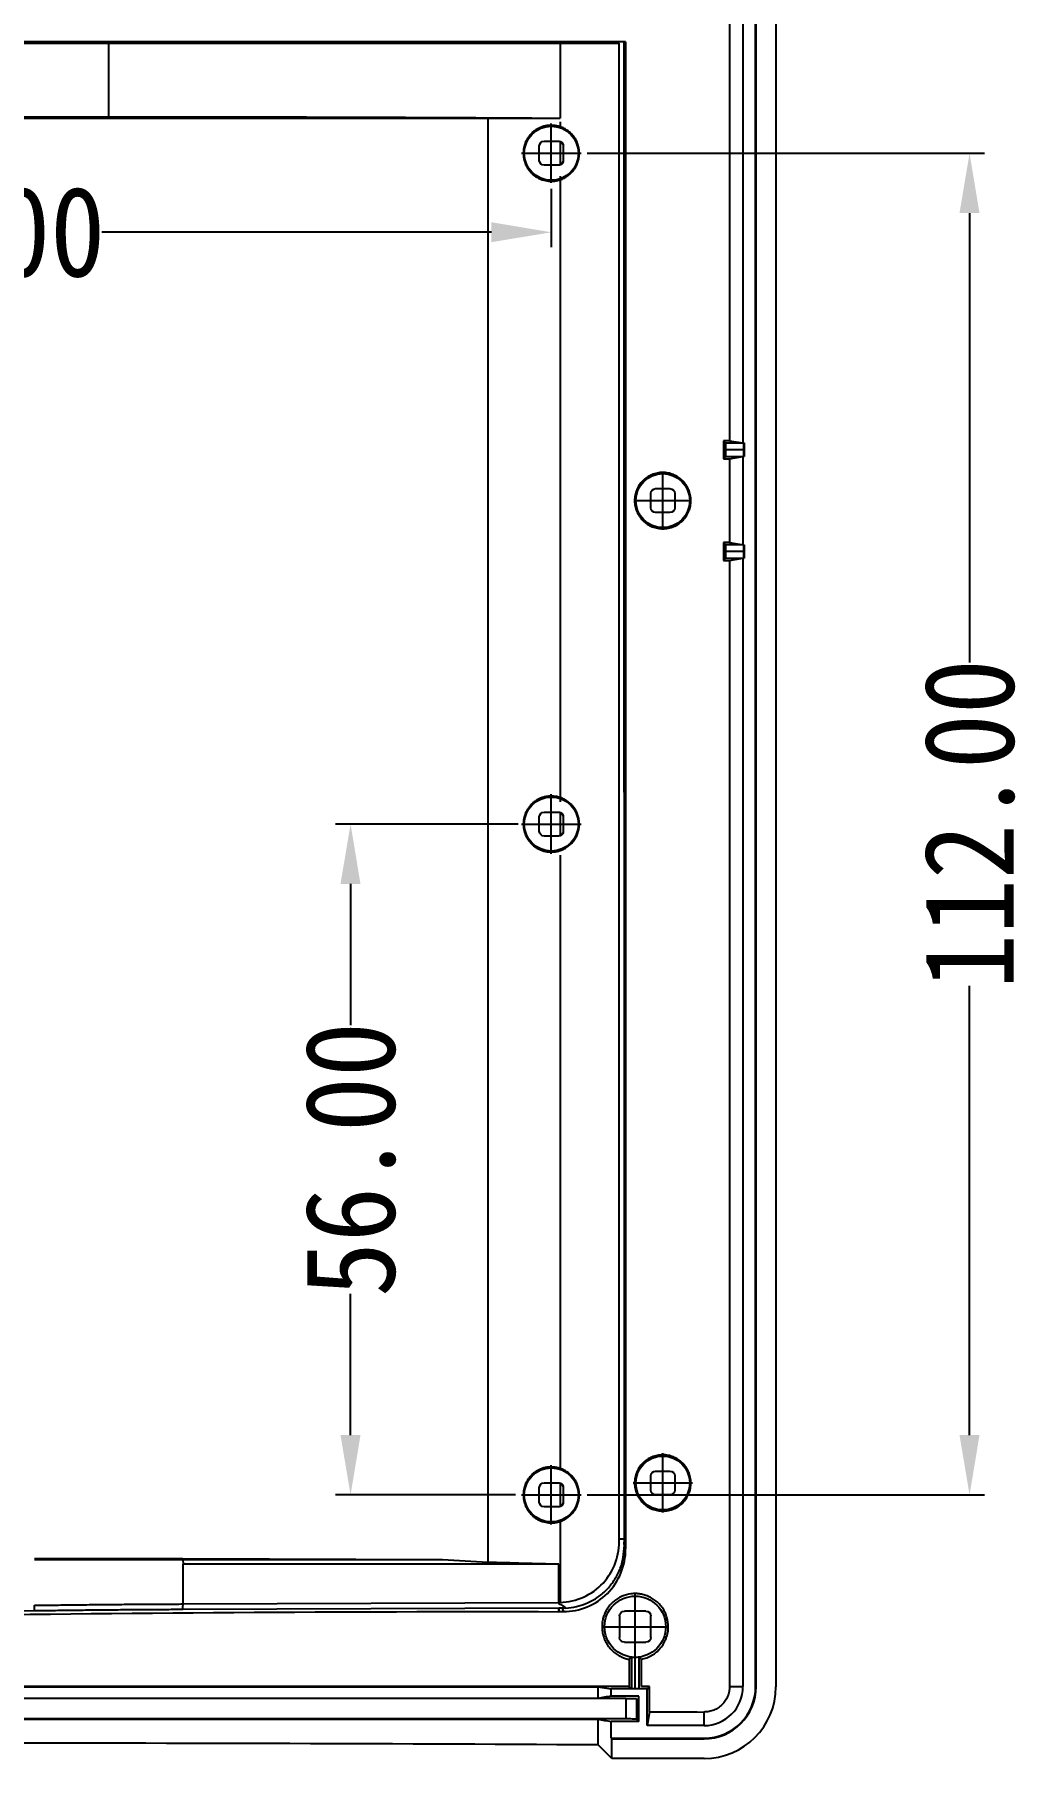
# Model space of a CAD drawing. Header units: inches. Extents: x 1964 to 3446, y -1690 to -1141.
# Drawn here: x 2146.5 to 2229.4, y -1394.9 to -1251 of the extents above; entities that cross this region are included whole.
import ezdxf
from ezdxf.lldxf.tags import DXFTag

# ---------------------------------------------------------------- set-up
doc = ezdxf.new("R2010")
doc.units = ezdxf.units.IN
doc.header["$MEASUREMENT"] = 0
doc.layers.get('0').update_dxf_attribs({"linetype": 'CONTINUOUS'})
doc.layers.get('Defpoints').update_dxf_attribs({"linetype": 'CONTINUOUS'})
doc.layers.add('2', color=7, linetype='CONTINUOUS')
doc.styles.add('FFS', font='SIMFANG.TTF', dxfattribs={"width": 0.9})
tags = doc.linetypes.add('CENTER', pattern=[2, 1.25, -0.25, 0.25, -0.25]).pattern_tags.tags
tags[10:11] = [DXFTag(74, 4), DXFTag(75, 0), DXFTag(340, '0'), DXFTag(46, 0.0), DXFTag(50, 0.0), DXFTag(44, 0.0), DXFTag(45, 0.0)]
tags[8:9] = [DXFTag(74, 4), DXFTag(75, 0), DXFTag(340, '0'), DXFTag(46, 0.0), DXFTag(50, 0.0), DXFTag(44, 0.0), DXFTag(45, 0.0)]
tags[6:7] = [DXFTag(74, 4), DXFTag(75, 0), DXFTag(340, '0'), DXFTag(46, 0.0), DXFTag(50, 0.0), DXFTag(44, 0.0), DXFTag(45, 0.0)]
tags[4:5] = [DXFTag(74, 4), DXFTag(75, 0), DXFTag(340, '0'), DXFTag(46, 0.0), DXFTag(50, 0.0), DXFTag(44, 0.0), DXFTag(45, 0.0)]
doc.dimstyles.get("Standard").update_dxf_attribs({"dimtxt": 0.18, "dimasz": 0.18, "dimexe": 0.18, "dimexo": 0.0625, "dimgap": 0.09, "dimtad": 0, "dimzin": 0, "dimdsep": 46, "dimtxsty": 'Standard', "dimcen": 0, "dimadec": 0, "dimazin": 0, "dimtfac": 1, "dimtdec": 4, "dimtofl": 0, "dimtmove": 0, "dimatfit": 3, "dimfxl": 0, "dimtolj": 1, "dimtzin": 0, "dimarcsym": 0})

# ---------------------------------------------------------------- blocks, each defined once
blk = doc.blocks.new('*D11')
at = {"color": 6, "lineweight": -2}
for p, q in [((2087.59, -1263.89), (2087.59, -1268.76)), ((2189.59, -1263.89), (2189.59, -1268.76)), ((2092.59, -1267.51), (2125.11, -1267.51)), ((2184.59, -1267.51), (2152.08, -1267.51))]:
    blk.add_line(p, q, dxfattribs=at)
at = {"color": 6}
for points in [[(2092.59, -1266.67), (2092.59, -1268.34), (2087.59, -1267.51)], [(2184.59, -1266.67), (2184.59, -1268.34), (2189.59, -1267.51)]]:
    blk.add_solid(points, dxfattribs=at)
at = {"layer": 'Defpoints', "color": 0}
for p in [(2087.59, -1263.39), (2189.59, -1263.39), (2189.59, -1267.51)]:
    blk.add_point(p, dxfattribs=at)
at = {"color": 4, "insert": (2138.59, -1267.51), "char_height": 7.5, "attachment_point": 5, "style": 'FFS'}
blk.add_mtext('\\A1;102.00', dxfattribs=at)
blk = doc.blocks.new('*D1')
at = {"color": 6, "lineweight": -2}
for p, q in [((2186.84, -1316.91), (2171.59, -1316.91)), ((2172.84, -1321.91), (2172.84, -1333.7)), ((2172.84, -1367.91), (2172.84, -1356.11)), ((2186.61, -1372.91), (2171.59, -1372.91))]:
    blk.add_line(p, q, dxfattribs=at)
at = {"color": 6}
for points in [[(2172, -1321.91), (2173.67, -1321.91), (2172.84, -1316.91)], [(2172, -1367.91), (2173.67, -1367.91), (2172.84, -1372.91)]]:
    blk.add_solid(points, dxfattribs=at)
at = {"layer": 'Defpoints', "color": 0}
for p in [(2187.34, -1316.91), (2172.84, -1372.91), (2187.11, -1372.91)]:
    blk.add_point(p, dxfattribs=at)
at = {"color": 4, "insert": (2172.84, -1344.91), "char_height": 7.5, "attachment_point": 5, "rotation": 90, "style": 'FFS'}
blk.add_mtext('\\A1;56.00', dxfattribs=at)
blk = doc.blocks.new('*D15')
at = {"color": 6, "lineweight": -2}
for p, q in [((2192.58, -1260.91), (2225.75, -1260.91)), ((2224.5, -1265.91), (2224.5, -1303.42)), ((2224.5, -1367.91), (2224.5, -1330.4)), ((2192.58, -1372.91), (2225.75, -1372.91))]:
    blk.add_line(p, q, dxfattribs=at)
at = {"color": 6}
for points in [[(2223.66, -1265.91), (2225.33, -1265.91), (2224.5, -1260.91)], [(2223.66, -1367.91), (2225.33, -1367.91), (2224.5, -1372.91)]]:
    blk.add_solid(points, dxfattribs=at)
at = {"layer": 'Defpoints', "color": 0}
for p in [(2192.08, -1260.91), (2192.08, -1372.91), (2224.5, -1372.91)]:
    blk.add_point(p, dxfattribs=at)
at = {"color": 4, "insert": (2224.5, -1316.91), "char_height": 7.5, "attachment_point": 5, "rotation": 90, "style": 'FFS'}
blk.add_mtext('\\A1;112.00', dxfattribs=at)

msp = doc.modelspace()

# ---------------------------------------------------------------- linework, layer by layer
for p, q in [((2197.6, -1389.104), (2194.593, -1389.104)), ((2196.897, -1391.815), (2194.593, -1391.815))]:
    msp.add_line(p, q)
at = {"layer": '2', "color": 7}
for p, q in [((2204.473, -1190.911), (2204.473, -1284.912)), ((2205.591, -1190.911), (2205.591, -1285.098)), ((2206.643, -1388.911), (2206.643, -1190.911)), ((2206.696, -1388.911), (2206.696, -1190.911)), ((2208.343, -1190.903), (2208.343, -1388.919)), ((2152.667, -1257.861), (2152.667, -1251.719)), ((2190.323, -1251.716), (2190.323, -1257.982)), ((2195.256, -1376.552), (2195.265, -1251.716)), ((2195.688, -1376.843), (2195.687, -1251.699)), ((2195.798, -1251.611), (2195.798, -1377.418)), ((2092.9, -1257.971), (2184.286, -1257.971)), ((2124.519, -1257.861), (2152.667, -1257.861)), ((2184.286, -1257.971), (2184.286, -1378.532)), ((2190.323, -1258.282), (2190.323, -1258.693)), ((2188.593, -1261.511), (2188.593, -1260.311)), ((2188.993, -1259.911), (2190.193, -1259.911)), ((2190.323, -1259.933), (2190.323, -1261.891)), ((2190.593, -1260.311), (2190.593, -1260.311)), ((2190.593, -1260.311), (2190.593, -1261.515)), ((2190.593, -1260.311), (2190.593, -1261.515)), ((2190.197, -1261.911), (2188.993, -1261.911)), ((2190.593, -1261.515), (2190.593, -1261.515)), ((2190.323, -1262.829), (2190.323, -1315.06)), ((2204.169, -1285.107), (2203.974, -1284.912)), ((2203.974, -1284.912), (2203.974, -1286.411)), ((2205.638, -1285.107), (2204.169, -1285.107)), ((2204.169, -1286.215), (2204.169, -1285.107)), ((2204.473, -1284.912), (2205.591, -1285.098)), ((2205.591, -1285.098), (2205.691, -1285.098)), ((2205.638, -1285.107), (2205.691, -1285.098)), ((2205.638, -1285.107), (2205.638, -1286.215)), ((2205.691, -1285.098), (2205.691, -1286.224)), ((2204.169, -1286.215), (2203.974, -1286.411)), ((2204.169, -1286.215), (2205.638, -1286.215)), ((2204.473, -1286.41), (2205.591, -1286.224)), ((2204.473, -1286.41), (2204.473, -1293.412)), ((2205.691, -1286.224), (2205.591, -1286.224)), ((2205.591, -1286.224), (2205.591, -1293.598)), ((2205.638, -1286.215), (2205.691, -1286.224)), ((2197.896, -1290.511), (2197.896, -1289.311)), ((2198.296, -1288.911), (2199.496, -1288.911)), ((2199.896, -1289.311), (2199.896, -1290.511)), ((2199.496, -1290.911), (2198.296, -1290.911)), ((2204.169, -1293.607), (2203.974, -1293.412)), ((2203.974, -1293.412), (2203.974, -1294.911)), ((2205.638, -1293.607), (2204.169, -1293.607)), ((2204.169, -1294.715), (2204.169, -1293.607)), ((2204.473, -1293.412), (2205.591, -1293.598)), ((2205.591, -1293.598), (2205.691, -1293.598)), ((2205.638, -1293.607), (2205.691, -1293.598)), ((2205.638, -1293.607), (2205.638, -1294.715)), ((2205.691, -1293.598), (2205.691, -1294.724)), ((2204.169, -1294.715), (2203.974, -1294.911)), ((2204.169, -1294.715), (2205.638, -1294.715)), ((2204.473, -1294.91), (2205.591, -1294.724)), ((2204.473, -1294.91), (2204.473, -1388.911)), ((2205.691, -1294.724), (2205.591, -1294.724)), ((2205.591, -1294.724), (2205.591, -1388.911)), ((2205.638, -1294.715), (2205.691, -1294.724)), ((2188.593, -1317.509), (2188.593, -1316.309)), ((2188.993, -1315.909), (2190.193, -1315.909)), ((2190.323, -1315.93), (2190.323, -1317.887)), ((2190.593, -1316.309), (2190.593, -1316.309)), ((2190.593, -1316.309), (2190.593, -1317.509)), ((2190.593, -1316.309), (2190.593, -1317.509)), ((2190.193, -1317.909), (2188.993, -1317.909)), ((2190.593, -1317.509), (2190.593, -1317.509)), ((2190.323, -1319.497), (2190.323, -1370.771)), ((2197.896, -1372.511), (2197.896, -1371.311)), ((2198.296, -1370.911), (2199.496, -1370.911)), ((2199.896, -1371.311), (2199.896, -1372.511)), ((2188.593, -1373.506), (2188.593, -1372.306)), ((2188.993, -1371.906), (2190.197, -1371.906)), ((2190.323, -1371.927), (2190.323, -1373.884)), ((2190.593, -1372.302), (2190.593, -1372.302)), ((2190.593, -1372.302), (2190.593, -1373.506)), ((2190.593, -1372.302), (2190.593, -1373.506)), ((2199.496, -1372.911), (2198.296, -1372.911)), ((2190.193, -1373.906), (2188.993, -1373.906)), ((2190.593, -1373.506), (2190.593, -1373.506)), ((2190.323, -1375.124), (2190.323, -1381.88)), ((2146.461, -1378.298), (2158.836, -1378.298)), ((2158.837, -1378.227), (2158.836, -1378.298)), ((2158.836, -1378.298), (2158.861, -1378.698)), ((2158.836, -1378.298), (2180.503, -1378.298)), ((2158.837, -1378.227), (2180.503, -1378.298)), ((2180.503, -1378.298), (2184.286, -1378.532)), ((2190.223, -1378.698), (2158.861, -1378.698)), ((2158.861, -1382.012), (2158.861, -1378.698)), ((2190.223, -1378.695), (2190.223, -1381.889)), ((2190.223, -1378.695), (2190.223, -1378.698)), ((2190.223, -1381.9), (2190.223, -1378.698)), ((2146.468, -1382.594), (2135.896, -1382.747)), ((2190.223, -1382.37), (2158.838, -1382.482)), ((2158.861, -1382.012), (2190.223, -1381.9)), ((2190.223, -1381.9), (2190.223, -1381.999)), ((2190.223, -1382.362), (2190.223, -1382.37)), ((2190.223, -1382.37), (2190.223, -1382.653)), ((2190.223, -1382.646), (2190.223, -1382.653)), ((2197.493, -1382.611), (2195.693, -1382.611)), ((2195.293, -1383.011), (2195.293, -1384.811)), ((2197.893, -1384.811), (2197.893, -1383.011)), ((2195.693, -1385.211), (2197.493, -1385.211)), ((2196.079, -1386.63), (2196.079, -1388.911)), ((2196.274, -1386.463), (2196.274, -1389.105)), ((2196.915, -1389.105), (2196.915, -1386.463)), ((2197.109, -1388.911), (2197.109, -1386.628)), ((2193.48, -1388.923), (2193.48, -1389.889)), ((2193.48, -1388.923), (2194.593, -1389.107)), ((2194.593, -1389.705), (2194.593, -1389.107)), ((2195.805, -1389.911), (2195.805, -1391.611)), ((2196.701, -1389.903), (2196.701, -1391.619)), ((2196.897, -1391.815), (2196.897, -1389.707)), ((2197.6, -1392.159), (2197.6, -1389.104)), ((2197.793, -1391.001), (2197.793, -1388.911)), ((2204.473, -1388.911), (2205.591, -1388.911)), ((2206.696, -1388.911), (2206.643, -1388.911)), ((2197.793, -1391.001), (2197.6, -1392.159)), ((2202.343, -1392.159), (2202.343, -1391.028)), ((2193.48, -1391.633), (2193.48, -1393.746)), ((2194.593, -1393.211), (2194.593, -1391.817)), ((2202.343, -1392.159), (2197.6, -1392.159)), ((2194.646, -1394.911), (2193.48, -1393.746)), ((2194.593, -1393.211), (2194.646, -1393.264)), ((2194.593, -1393.211), (2202.343, -1393.211)), ((2194.646, -1393.264), (2202.343, -1393.264)), ((2194.646, -1394.911), (2194.646, -1393.264)), ((2202.343, -1393.264), (2202.343, -1393.211)), ((2202.351, -1394.911), (2194.646, -1394.911))]:
    msp.add_line(p, q, dxfattribs=at)
at = {"layer": '2', "color": 1, "linetype": 'CENTER', "ltscale": 0.090273}
for p, q in [((2189.593, -1263.394), (2189.593, -1258.429)), ((2187.111, -1260.911), (2192.076, -1260.911)), ((2189.593, -1319.391), (2189.593, -1314.426)), ((2187.111, -1316.909), (2192.076, -1316.909)), ((2189.593, -1375.389), (2189.593, -1370.424)), ((2187.111, -1372.906), (2192.076, -1372.906))]:
    msp.add_line(p, q, dxfattribs=at)
at = {"layer": '2', "color": 1, "linetype": 'CENTER', "ltscale": 0.011753}
for p, q in [((2205.638, -1285.661), (2204.169, -1285.661)), ((2205.638, -1294.161), (2204.169, -1294.161))]:
    msp.add_line(p, q, dxfattribs=at)
at = {"layer": '2', "color": 1, "linetype": 'CENTER', "ltscale": 0.015544}
for p, q in [((2198.89, -1292.264), (2198.89, -1287.558)), ((2196.539, -1289.911), (2201.241, -1289.911))]:
    msp.add_line(p, q, dxfattribs=at)
at = {"layer": '2', "color": 1, "linetype": 'CENTER', "ltscale": 0.090068}
for p, q in [((2198.896, -1374.388), (2198.896, -1369.434)), ((2196.419, -1371.911), (2201.373, -1371.911))]:
    msp.add_line(p, q, dxfattribs=at)
at = {"layer": '2', "color": 1, "linetype": 'CENTER', "ltscale": 0.102191}
for p, q in [((2196.593, -1389.104), (2196.593, -1381.101)), ((2193.783, -1383.911), (2199.403, -1383.911))]:
    msp.add_line(p, q, dxfattribs=at)
at = {"layer": '2', "color": 7}
for centre, radius in [((2189.593, -1260.911), 2.257), ((2198.896, -1289.911), 2.252), ((2189.593, -1316.909), 2.257), ((2198.896, -1371.911), 2.252), ((2189.593, -1372.906), 2.257), ((2196.593, -1383.911), 2.555)]:
    msp.add_circle(centre, radius, dxfattribs=at)
at = {"layer": '2', "color": 7, "extrusion": (1.22461e-16, 0, -1)}
for centre in [(-2188.993, -1260.311), (-2198.296, -1289.311), (-2188.993, -1316.309), (-2198.296, -1371.311), (-2188.993, -1372.306), (-2195.693, -1383.011)]:
    msp.add_arc(centre, 0.4, 0, 90, dxfattribs=at)
at = {"layer": '2', "color": 7, "extrusion": (0, 0, -1)}
for centre, radius, start, end in [((-2190.193, -1260.311), 0.4, 90, 180), ((-2188.993, -1261.511), 0.4, 270, 0), ((-2190.197, -1261.515), 0.396, 180, 270), ((-2199.496, -1289.311), 0.4, 90, 180), ((-2198.296, -1290.511), 0.4, 270, 0), ((-2199.496, -1290.511), 0.4, 180, 270), ((-2190.193, -1316.309), 0.4, 90, 180), ((-2188.993, -1317.509), 0.4, 270, 0), ((-2190.193, -1317.509), 0.4, 180, 270), ((-2199.496, -1371.311), 0.4, 90, 180), ((-2190.197, -1372.302), 0.396, 90, 180), ((-2198.296, -1372.511), 0.4, 270, 0), ((-2199.496, -1372.511), 0.4, 180, 270), ((-2188.993, -1373.506), 0.4, 270, 0), ((-2190.193, -1373.506), 0.4, 180, 270), ((-2197.493, -1383.011), 0.4, 90, 180), ((-2195.693, -1384.811), 0.4, 270, 0), ((-2197.493, -1384.811), 0.4, 180, 270), ((-2196.593, -1383.911), 2.572, 262.80192, 277.13422)]:
    msp.add_arc(centre, radius, start, end, dxfattribs=at)
at = {"layer": '2', "color": 7}
for radius in [4.352, 4.3, 3.248]:
    msp.add_arc((2202.343, -1388.911), radius, 270, 0, dxfattribs=at)
at = {"layer": '2', "color": 7, "extrusion": (0, 0, -1)}
msp.add_ellipse((2138.605, -11710.491), major_axis=(0, 10458.781), ratio=0.99863, start_param=6.2818367, end_param=6.2845317, dxfattribs=at)
at = {"layer": '2', "color": 7, "extrusion": (1.22461e-16, 0, -1)}
for centre, major_axis, start_param, end_param in [((2152.667, -1274.012), (-308.179, 0), 1.5707963, 1.6932918), ((2138.593, -1422.216), (-546, 0), 1.4701003, 1.6714924)]:
    msp.add_ellipse(centre, major_axis=major_axis, ratio=0.052408, start_param=start_param, end_param=end_param, dxfattribs=at)
at = {"layer": '2', "color": 7, "extrusion": (1.22461e-16, 1.46937e-39, -1)}
msp.add_ellipse((2152.667, -1310.353), major_axis=(1000.006, 0), ratio=0.052408, start_param=4.7440133, end_param=4.7500543, dxfattribs=at)
at = {"layer": '2', "color": 7}
for centre, major_axis, ratio, start_param, end_param in [((2138.593, -1289.653), (547.28, 0), 0.008727, 1.450126, 1.4510452), ((2138.593, -1298.153), (547.28, 0), 0.008727, 1.450126, 1.4510452), ((2138.593, -1290.169), (547.28, 0), 0.008727, 4.8321401, 4.8330593), ((2202.335, -1388.903), (4.254, -4.254), 0.997265, 5.4991567, 7.0672139)]:
    msp.add_ellipse(centre, major_axis=major_axis, ratio=ratio, start_param=start_param, end_param=end_param, dxfattribs=at)
at = {"layer": '2', "color": 7, "extrusion": (1.22461e-16, -2.46519e-32, -1)}
msp.add_ellipse((2152.667, -378.991), major_axis=(-728.689, 728.711), ratio=0.939807, start_param=3.9204311, end_param=3.926372, dxfattribs=at)
at = {"layer": '2', "color": 7, "extrusion": (1.22461e-16, 1.92593e-33, -1)}
msp.add_ellipse((2138.593, -1479.177), major_axis=(547.298, 8.184), ratio=0.175743, start_param=4.7101022, end_param=4.8094933, dxfattribs=at)
at = {"layer": '2', "color": 7, "extrusion": (1.22461e-16, 6.16298e-33, -1)}
msp.add_ellipse((2189.993, -1376.049), major_axis=(-1.542, 6.18), ratio=0.829608, start_param=3.2820128, end_param=3.3405138, dxfattribs=at)
at = {"layer": '2', "color": 7}
for points, knots in [([(2195.798, -1251.611), (2186.264, -1251.611), (2176.73, -1251.611), (2157.661, -1251.611), (2138.593, -1251.611), (2119.525, -1251.611), (2100.457, -1251.611), (2090.922, -1251.611), (2081.388, -1251.611)], [0, 0, 0, 0, 0.25, 0.25, 0.5, 0.75, 0.75, 1, 1, 1, 1]), ([(2190.323, -1258.693), (2190.147, -1258.635), (2189.967, -1258.599), (2189.693, -1258.576), (2189.601, -1258.574), (2189.416, -1258.58), (2189.324, -1258.589), (2189.144, -1258.617), (2189.054, -1258.636), (2188.877, -1258.685), (2188.789, -1258.716), (2188.533, -1258.821), (2188.373, -1258.91), (2188.15, -1259.071), (2188.077, -1259.13), (2187.942, -1259.255), (2187.815, -1259.387), (2187.704, -1259.533), (2187.601, -1259.686), (2187.554, -1259.766), (2187.428, -1260.012), (2187.364, -1260.184), (2187.299, -1260.453), (2187.283, -1260.545), (2187.261, -1260.727), (2187.256, -1260.818), (2187.256, -1261.002), (2187.261, -1261.093), (2187.283, -1261.277), (2187.299, -1261.368), (2187.364, -1261.636), (2187.427, -1261.808), (2187.596, -1262.139), (2187.698, -1262.291), (2187.877, -1262.5), (2187.941, -1262.566), (2188.077, -1262.692), (2188.22, -1262.808), (2188.374, -1262.906), (2188.534, -1262.996), (2188.618, -1263.036), (2188.874, -1263.142), (2189.051, -1263.191), (2189.323, -1263.233), (2189.416, -1263.242), (2189.6, -1263.249), (2189.783, -1263.244), (2189.964, -1263.219), (2190.145, -1263.182), (2190.235, -1263.158), (2190.323, -1263.129)], [0, 0, 0, 0, 0.0625, 0.0625, 0.09375, 0.09375, 0.125, 0.125, 0.15625, 0.15625, 0.1875, 0.1875, 0.25, 0.25, 0.28125, 0.28125, 0.3125, 0.34375, 0.34375, 0.375, 0.375, 0.4375, 0.4375, 0.46875, 0.46875, 0.5, 0.5, 0.53125, 0.53125, 0.5625, 0.5625, 0.625, 0.625, 0.6875, 0.6875, 0.71875, 0.71875, 0.75, 0.78125, 0.78125, 0.8125, 0.8125, 0.875, 0.875, 0.90625, 0.90625, 0.9375, 0.96875, 0.96875, 1, 1, 1, 1]), ([(2190.323, -1263.129), (2190.381, -1263.11), (2190.439, -1263.088), (2190.551, -1263.041), (2190.606, -1263.016), (2190.767, -1262.932), (2190.87, -1262.869), (2191.018, -1262.761), (2191.066, -1262.722), (2191.159, -1262.643), (2191.203, -1262.601), (2191.332, -1262.472), (2191.41, -1262.38), (2191.553, -1262.182), (2191.618, -1262.077), (2191.728, -1261.86), (2191.774, -1261.747), (2191.849, -1261.516), (2191.878, -1261.396), (2191.916, -1261.154), (2191.926, -1261.033), (2191.926, -1260.851), (2191.923, -1260.79), (2191.914, -1260.668), (2191.906, -1260.607), (2191.878, -1260.425), (2191.849, -1260.307), (2191.774, -1260.076), (2191.728, -1259.962), (2191.617, -1259.744), (2191.49, -1259.536), (2191.332, -1259.351), (2191.159, -1259.177), (2191.067, -1259.097), (2190.871, -1258.954), (2190.768, -1258.89), (2190.606, -1258.806), (2190.55, -1258.78), (2190.437, -1258.733), (2190.381, -1258.712), (2190.323, -1258.693)], [0, 0, 0, 0, 0.03125, 0.03125, 0.0625, 0.0625, 0.125, 0.125, 0.15625, 0.15625, 0.1875, 0.1875, 0.25, 0.25, 0.3125, 0.3125, 0.375, 0.375, 0.4375, 0.4375, 0.5, 0.5, 0.53125, 0.53125, 0.5625, 0.5625, 0.625, 0.625, 0.6875, 0.6875, 0.75, 0.8125, 0.8125, 0.875, 0.875, 0.9375, 0.9375, 0.96875, 0.96875, 1, 1, 1, 1]), ([(2190.323, -1259.933), (2190.362, -1259.946), (2190.399, -1259.966), (2190.465, -1260.015), (2190.494, -1260.045), (2190.566, -1260.145), (2190.593, -1260.228), (2190.593, -1260.311)], [0, 0, 0, 0, 0.25, 0.25, 0.5, 0.5, 1, 1, 1, 1]), ([(2190.593, -1261.515), (2190.593, -1261.557), (2190.587, -1261.598), (2190.561, -1261.676), (2190.543, -1261.713), (2190.47, -1261.813), (2190.402, -1261.864), (2190.323, -1261.891)], [0, 0, 0, 0, 0.25, 0.25, 0.5, 0.5, 1, 1, 1, 1]), ([(2197.326, -1291.661), (2197.21, -1291.557), (2197.107, -1291.444), (2196.969, -1291.26), (2196.925, -1291.197), (2196.845, -1291.065), (2196.808, -1290.996), (2196.708, -1290.788), (2196.656, -1290.644), (2196.598, -1290.42), (2196.583, -1290.344), (2196.559, -1290.191), (2196.551, -1290.114), (2196.539, -1289.884), (2196.545, -1289.731), (2196.579, -1289.501), (2196.593, -1289.424), (2196.63, -1289.274), (2196.674, -1289.127), (2196.732, -1288.985), (2196.798, -1288.846), (2196.834, -1288.777), (2196.953, -1288.578), (2197.044, -1288.454), (2197.249, -1288.226), (2197.364, -1288.121), (2197.61, -1287.938), (2197.741, -1287.859), (2197.949, -1287.759), (2198.021, -1287.729), (2198.165, -1287.677), (2198.238, -1287.655), (2198.46, -1287.598), (2198.611, -1287.575), (2198.92, -1287.558), (2199.073, -1287.565), (2199.299, -1287.597), (2199.374, -1287.612), (2199.523, -1287.648), (2199.598, -1287.67), (2199.815, -1287.747), (2199.953, -1287.811), (2200.217, -1287.967), (2200.343, -1288.059), (2200.571, -1288.263), (2200.675, -1288.376), (2200.814, -1288.561), (2200.858, -1288.625), (2200.938, -1288.757), (2201.011, -1288.892), (2201.071, -1289.033), (2201.123, -1289.178), (2201.147, -1289.252), (2201.204, -1289.477), (2201.228, -1289.629), (2201.24, -1289.859), (2201.241, -1289.936), (2201.234, -1290.091), (2201.227, -1290.168), (2201.194, -1290.397), (2201.157, -1290.546), (2201.081, -1290.764), (2201.051, -1290.836), (2200.986, -1290.976), (2200.95, -1291.044), (2200.832, -1291.242), (2200.741, -1291.366), (2200.534, -1291.596), (2200.421, -1291.7), (2200.237, -1291.837), (2200.174, -1291.88), (2200.042, -1291.959), (2199.974, -1291.996), (2199.766, -1292.096), (2199.622, -1292.148), (2199.326, -1292.224), (2199.172, -1292.247), (2198.867, -1292.264), (2198.715, -1292.258), (2198.486, -1292.225), (2198.41, -1292.211), (2198.261, -1292.174), (2198.114, -1292.131), (2197.973, -1292.073), (2197.834, -1292.009), (2197.765, -1291.973), (2197.566, -1291.855), (2197.441, -1291.764), (2197.326, -1291.661)], [0, 0, 0, 0, 0.03125, 0.03125, 0.046875, 0.046875, 0.0625, 0.0625, 0.09375, 0.09375, 0.109375, 0.109375, 0.125, 0.125, 0.15625, 0.15625, 0.171875, 0.171875, 0.1875, 0.203125, 0.203125, 0.21875, 0.21875, 0.25, 0.25, 0.28125, 0.28125, 0.3125, 0.3125, 0.328125, 0.328125, 0.34375, 0.34375, 0.375, 0.375, 0.40625, 0.40625, 0.421875, 0.421875, 0.4375, 0.4375, 0.46875, 0.46875, 0.5, 0.5, 0.53125, 0.53125, 0.546875, 0.546875, 0.5625, 0.578125, 0.578125, 0.59375, 0.59375, 0.625, 0.625, 0.640625, 0.640625, 0.65625, 0.65625, 0.6875, 0.6875, 0.703125, 0.703125, 0.71875, 0.71875, 0.75, 0.75, 0.78125, 0.78125, 0.796875, 0.796875, 0.8125, 0.8125, 0.84375, 0.84375, 0.875, 0.875, 0.90625, 0.90625, 0.921875, 0.921875, 0.9375, 0.953125, 0.953125, 0.96875, 0.96875, 1, 1, 1, 1]), ([(2190.323, -1314.69), (2190.147, -1314.632), (2189.967, -1314.596), (2189.693, -1314.573), (2189.601, -1314.571), (2189.416, -1314.578), (2189.324, -1314.586), (2189.144, -1314.614), (2189.054, -1314.634), (2188.877, -1314.683), (2188.789, -1314.713), (2188.533, -1314.818), (2188.373, -1314.907), (2188.15, -1315.069), (2188.077, -1315.128), (2187.942, -1315.253), (2187.815, -1315.385), (2187.704, -1315.53), (2187.601, -1315.683), (2187.554, -1315.764), (2187.428, -1316.01), (2187.364, -1316.181), (2187.299, -1316.45), (2187.283, -1316.542), (2187.261, -1316.725), (2187.256, -1316.816), (2187.256, -1316.999), (2187.261, -1317.091), (2187.283, -1317.275), (2187.299, -1317.366), (2187.364, -1317.633), (2187.427, -1317.805), (2187.596, -1318.136), (2187.698, -1318.288), (2187.877, -1318.497), (2187.941, -1318.564), (2188.077, -1318.689), (2188.22, -1318.806), (2188.374, -1318.904), (2188.534, -1318.993), (2188.618, -1319.034), (2188.874, -1319.139), (2189.051, -1319.188), (2189.323, -1319.231), (2189.416, -1319.239), (2189.6, -1319.246), (2189.783, -1319.242), (2189.964, -1319.216), (2190.145, -1319.18), (2190.235, -1319.156), (2190.323, -1319.127)], [0, 0, 0, 0, 0.0625, 0.0625, 0.09375, 0.09375, 0.125, 0.125, 0.15625, 0.15625, 0.1875, 0.1875, 0.25, 0.25, 0.28125, 0.28125, 0.3125, 0.34375, 0.34375, 0.375, 0.375, 0.4375, 0.4375, 0.46875, 0.46875, 0.5, 0.5, 0.53125, 0.53125, 0.5625, 0.5625, 0.625, 0.625, 0.6875, 0.6875, 0.71875, 0.71875, 0.75, 0.78125, 0.78125, 0.8125, 0.8125, 0.875, 0.875, 0.90625, 0.90625, 0.9375, 0.96875, 0.96875, 1, 1, 1, 1]), ([(2190.323, -1319.127), (2190.381, -1319.108), (2190.439, -1319.086), (2190.551, -1319.039), (2190.606, -1319.013), (2190.767, -1318.93), (2190.87, -1318.866), (2191.018, -1318.758), (2191.066, -1318.72), (2191.159, -1318.64), (2191.203, -1318.599), (2191.332, -1318.47), (2191.41, -1318.377), (2191.553, -1318.18), (2191.618, -1318.074), (2191.728, -1317.857), (2191.774, -1317.745), (2191.849, -1317.513), (2191.878, -1317.393), (2191.916, -1317.152), (2191.926, -1317.031), (2191.926, -1316.848), (2191.923, -1316.787), (2191.914, -1316.665), (2191.906, -1316.604), (2191.878, -1316.423), (2191.849, -1316.304), (2191.774, -1316.073), (2191.728, -1315.96), (2191.617, -1315.741), (2191.49, -1315.534), (2191.332, -1315.348), (2191.159, -1315.174), (2191.067, -1315.095), (2190.871, -1314.952), (2190.768, -1314.888), (2190.606, -1314.804), (2190.55, -1314.778), (2190.437, -1314.731), (2190.381, -1314.709), (2190.323, -1314.69)], [0, 0, 0, 0, 0.03125, 0.03125, 0.0625, 0.0625, 0.125, 0.125, 0.15625, 0.15625, 0.1875, 0.1875, 0.25, 0.25, 0.3125, 0.3125, 0.375, 0.375, 0.4375, 0.4375, 0.5, 0.5, 0.53125, 0.53125, 0.5625, 0.5625, 0.625, 0.625, 0.6875, 0.6875, 0.75, 0.8125, 0.8125, 0.875, 0.875, 0.9375, 0.9375, 0.96875, 0.96875, 1, 1, 1, 1]), ([(2190.323, -1315.93), (2190.362, -1315.944), (2190.399, -1315.963), (2190.465, -1316.013), (2190.494, -1316.042), (2190.566, -1316.143), (2190.593, -1316.225), (2190.593, -1316.309)], [0, 0, 0, 0, 0.25, 0.25, 0.5, 0.5, 1, 1, 1, 1]), ([(2190.593, -1317.509), (2190.593, -1317.55), (2190.587, -1317.591), (2190.561, -1317.67), (2190.543, -1317.707), (2190.471, -1317.808), (2190.402, -1317.86), (2190.323, -1317.887)], [0, 0, 0, 0, 0.25, 0.25, 0.5, 0.5, 1, 1, 1, 1]), ([(2197.326, -1373.661), (2197.21, -1373.557), (2197.107, -1373.444), (2196.969, -1373.26), (2196.925, -1373.197), (2196.845, -1373.065), (2196.808, -1372.996), (2196.708, -1372.788), (2196.656, -1372.644), (2196.598, -1372.42), (2196.583, -1372.344), (2196.559, -1372.191), (2196.551, -1372.114), (2196.539, -1371.884), (2196.545, -1371.731), (2196.579, -1371.501), (2196.593, -1371.424), (2196.63, -1371.274), (2196.674, -1371.127), (2196.732, -1370.985), (2196.798, -1370.846), (2196.834, -1370.777), (2196.953, -1370.578), (2197.044, -1370.454), (2197.249, -1370.226), (2197.364, -1370.121), (2197.61, -1369.938), (2197.741, -1369.859), (2197.949, -1369.759), (2198.021, -1369.729), (2198.165, -1369.677), (2198.238, -1369.655), (2198.46, -1369.598), (2198.611, -1369.575), (2198.92, -1369.558), (2199.073, -1369.565), (2199.299, -1369.597), (2199.374, -1369.612), (2199.523, -1369.648), (2199.598, -1369.67), (2199.815, -1369.747), (2199.953, -1369.811), (2200.217, -1369.967), (2200.343, -1370.059), (2200.571, -1370.263), (2200.675, -1370.376), (2200.814, -1370.561), (2200.858, -1370.625), (2200.938, -1370.757), (2201.011, -1370.892), (2201.071, -1371.033), (2201.123, -1371.178), (2201.147, -1371.252), (2201.204, -1371.477), (2201.228, -1371.629), (2201.24, -1371.859), (2201.241, -1371.936), (2201.234, -1372.091), (2201.227, -1372.168), (2201.194, -1372.397), (2201.157, -1372.546), (2201.081, -1372.764), (2201.051, -1372.836), (2200.986, -1372.976), (2200.95, -1373.044), (2200.832, -1373.242), (2200.741, -1373.366), (2200.534, -1373.596), (2200.421, -1373.7), (2200.237, -1373.837), (2200.174, -1373.88), (2200.042, -1373.959), (2199.974, -1373.996), (2199.766, -1374.096), (2199.622, -1374.148), (2199.326, -1374.224), (2199.172, -1374.247), (2198.867, -1374.264), (2198.715, -1374.258), (2198.486, -1374.225), (2198.41, -1374.211), (2198.261, -1374.174), (2198.114, -1374.131), (2197.973, -1374.073), (2197.834, -1374.009), (2197.765, -1373.973), (2197.566, -1373.855), (2197.441, -1373.764), (2197.326, -1373.661)], [0, 0, 0, 0, 0.03125, 0.03125, 0.046875, 0.046875, 0.0625, 0.0625, 0.09375, 0.09375, 0.109375, 0.109375, 0.125, 0.125, 0.15625, 0.15625, 0.171875, 0.171875, 0.1875, 0.203125, 0.203125, 0.21875, 0.21875, 0.25, 0.25, 0.28125, 0.28125, 0.3125, 0.3125, 0.328125, 0.328125, 0.34375, 0.34375, 0.375, 0.375, 0.40625, 0.40625, 0.421875, 0.421875, 0.4375, 0.4375, 0.46875, 0.46875, 0.5, 0.5, 0.53125, 0.53125, 0.546875, 0.546875, 0.5625, 0.578125, 0.578125, 0.59375, 0.59375, 0.625, 0.625, 0.640625, 0.640625, 0.65625, 0.65625, 0.6875, 0.6875, 0.703125, 0.703125, 0.71875, 0.71875, 0.75, 0.75, 0.78125, 0.78125, 0.796875, 0.796875, 0.8125, 0.8125, 0.84375, 0.84375, 0.875, 0.875, 0.90625, 0.90625, 0.921875, 0.921875, 0.9375, 0.953125, 0.953125, 0.96875, 0.96875, 1, 1, 1, 1]), ([(2190.323, -1370.688), (2190.147, -1370.63), (2189.967, -1370.594), (2189.693, -1370.571), (2189.601, -1370.569), (2189.416, -1370.575), (2189.324, -1370.584), (2189.144, -1370.612), (2189.054, -1370.631), (2188.877, -1370.68), (2188.789, -1370.711), (2188.533, -1370.816), (2188.373, -1370.905), (2188.15, -1371.066), (2188.077, -1371.125), (2187.942, -1371.25), (2187.815, -1371.382), (2187.704, -1371.528), (2187.601, -1371.681), (2187.554, -1371.761), (2187.428, -1372.007), (2187.364, -1372.179), (2187.299, -1372.448), (2187.283, -1372.54), (2187.261, -1372.722), (2187.256, -1372.813), (2187.256, -1372.997), (2187.261, -1373.088), (2187.283, -1373.272), (2187.299, -1373.363), (2187.364, -1373.631), (2187.427, -1373.803), (2187.596, -1374.134), (2187.698, -1374.286), (2187.877, -1374.495), (2187.941, -1374.561), (2188.077, -1374.687), (2188.22, -1374.803), (2188.374, -1374.901), (2188.534, -1374.991), (2188.618, -1375.031), (2188.874, -1375.137), (2189.051, -1375.186), (2189.323, -1375.228), (2189.416, -1375.237), (2189.6, -1375.244), (2189.783, -1375.239), (2189.964, -1375.214), (2190.145, -1375.177), (2190.235, -1375.153), (2190.323, -1375.124)], [0, 0, 0, 0, 0.0625, 0.0625, 0.09375, 0.09375, 0.125, 0.125, 0.15625, 0.15625, 0.1875, 0.1875, 0.25, 0.25, 0.28125, 0.28125, 0.3125, 0.34375, 0.34375, 0.375, 0.375, 0.4375, 0.4375, 0.46875, 0.46875, 0.5, 0.5, 0.53125, 0.53125, 0.5625, 0.5625, 0.625, 0.625, 0.6875, 0.6875, 0.71875, 0.71875, 0.75, 0.78125, 0.78125, 0.8125, 0.8125, 0.875, 0.875, 0.90625, 0.90625, 0.9375, 0.96875, 0.96875, 1, 1, 1, 1]), ([(2190.323, -1375.124), (2190.381, -1375.105), (2190.439, -1375.083), (2190.551, -1375.036), (2190.606, -1375.01), (2190.767, -1374.927), (2190.87, -1374.864), (2191.018, -1374.756), (2191.066, -1374.717), (2191.159, -1374.638), (2191.203, -1374.596), (2191.332, -1374.467), (2191.41, -1374.375), (2191.553, -1374.177), (2191.618, -1374.072), (2191.728, -1373.855), (2191.774, -1373.742), (2191.849, -1373.511), (2191.878, -1373.39), (2191.916, -1373.149), (2191.926, -1373.028), (2191.926, -1372.846), (2191.923, -1372.785), (2191.914, -1372.663), (2191.906, -1372.601), (2191.878, -1372.42), (2191.849, -1372.302), (2191.774, -1372.071), (2191.728, -1371.957), (2191.617, -1371.738), (2191.49, -1371.531), (2191.332, -1371.346), (2191.159, -1371.172), (2191.067, -1371.092), (2190.871, -1370.949), (2190.768, -1370.885), (2190.606, -1370.801), (2190.55, -1370.775), (2190.437, -1370.728), (2190.381, -1370.707), (2190.323, -1370.688)], [0, 0, 0, 0, 0.03125, 0.03125, 0.0625, 0.0625, 0.125, 0.125, 0.15625, 0.15625, 0.1875, 0.1875, 0.25, 0.25, 0.3125, 0.3125, 0.375, 0.375, 0.4375, 0.4375, 0.5, 0.5, 0.53125, 0.53125, 0.5625, 0.5625, 0.625, 0.625, 0.6875, 0.6875, 0.75, 0.8125, 0.8125, 0.875, 0.875, 0.9375, 0.9375, 0.96875, 0.96875, 1, 1, 1, 1]), ([(2190.323, -1371.927), (2190.362, -1371.94), (2190.399, -1371.959), (2190.465, -1372.007), (2190.494, -1372.037), (2190.566, -1372.137), (2190.593, -1372.219), (2190.593, -1372.302)], [0, 0, 0, 0, 0.25, 0.25, 0.5, 0.5, 1, 1, 1, 1]), ([(2190.593, -1373.506), (2190.593, -1373.548), (2190.587, -1373.588), (2190.561, -1373.668), (2190.543, -1373.705), (2190.471, -1373.806), (2190.402, -1373.857), (2190.323, -1373.884)], [0, 0, 0, 0, 0.25, 0.25, 0.5, 0.5, 1, 1, 1, 1]), ([(2190.323, -1381.88), (2191.682, -1381.852), (2193.002, -1381.254), (2194.821, -1379.28), (2195.32, -1377.915), (2195.256, -1376.552)], [0, 0, 0, 0, 0.5, 0.5, 1, 1, 1, 1]), ([(2190.802, -1382.347), (2191.102, -1382.317), (2191.676, -1382.258), (2192.553, -1381.975), (2193.406, -1381.528), (2194.203, -1380.874), (2194.855, -1380.072), (2195.335, -1379.15), (2195.635, -1378.153), (2195.67, -1377.465), (2195.688, -1377.126)], [0, 0, 0, 0, 0.1148737, 0.2201523, 0.3495194, 0.4797372, 0.6092861, 0.739391, 0.8716716, 1, 1, 1, 1]), ([(2195.256, -1376.552), (2195.316, -1376.557), (2195.43, -1376.585), (2195.66, -1376.53), (2195.688, -1376.718), (2195.685, -1376.843)], [0, 0, 0, 0, 0.3333333, 0.6666667, 1, 1, 1, 1]), ([(2190.6, -1382.646), (2191.975, -1382.646), (2193.324, -1382.089), (2195.244, -1380.159), (2195.798, -1378.8), (2195.798, -1377.418)], [0, 0, 0, 0, 0.5, 0.5, 1, 1, 1, 1]), ([(2199.357, -1383.911), (2199.357, -1383.647), (2199.32, -1383.389), (2199.21, -1383.012), (2199.164, -1382.888), (2199.056, -1382.651), (2198.994, -1382.536), (2198.889, -1382.371), (2198.853, -1382.318), (2198.775, -1382.212), (2198.733, -1382.161), (2198.606, -1382.012), (2198.423, -1381.827), (2198.216, -1381.669), (2197.997, -1381.525), (2197.882, -1381.462), (2197.648, -1381.352), (2197.527, -1381.305), (2197.278, -1381.229), (2197.149, -1381.199), (2196.893, -1381.158), (2196.764, -1381.147), (2196.505, -1381.143), (2196.374, -1381.15), (2195.984, -1381.2), (2195.735, -1381.268), (2195.435, -1381.397), (2195.375, -1381.425), (2195.259, -1381.486), (2195.203, -1381.518), (2195.036, -1381.619), (2194.931, -1381.695), (2194.78, -1381.819), (2194.732, -1381.862), (2194.637, -1381.952), (2194.59, -1381.999), (2194.458, -1382.144), (2194.378, -1382.246), (2194.231, -1382.461), (2194.166, -1382.574), (2194.05, -1382.81), (2194, -1382.932), (2193.92, -1383.179), (2193.888, -1383.306), (2193.843, -1383.563), (2193.83, -1383.695), (2193.822, -1383.959), (2193.827, -1384.09), (2193.856, -1384.349), (2193.88, -1384.477), (2193.945, -1384.73), (2193.987, -1384.856), (2194.088, -1385.097), (2194.147, -1385.213), (2194.28, -1385.437), (2194.354, -1385.544), (2194.519, -1385.749), (2194.608, -1385.845), (2194.798, -1386.022), (2194.899, -1386.104), (2195.059, -1386.216), (2195.115, -1386.252), (2195.227, -1386.319), (2195.284, -1386.35), (2195.458, -1386.438), (2195.578, -1386.488), (2195.823, -1386.572), (2195.95, -1386.605), (2196.079, -1386.63)], [0, 0, 0, 0, 0.0625, 0.0625, 0.09375, 0.09375, 0.125, 0.125, 0.140625, 0.140625, 0.15625, 0.15625, 0.1875, 0.21875, 0.21875, 0.25, 0.25, 0.28125, 0.28125, 0.3125, 0.3125, 0.34375, 0.34375, 0.375, 0.375, 0.4375, 0.4375, 0.453125, 0.453125, 0.46875, 0.46875, 0.5, 0.5, 0.515625, 0.515625, 0.53125, 0.53125, 0.5625, 0.5625, 0.59375, 0.59375, 0.625, 0.625, 0.65625, 0.65625, 0.6875, 0.6875, 0.71875, 0.71875, 0.75, 0.75, 0.78125, 0.78125, 0.8125, 0.8125, 0.84375, 0.84375, 0.875, 0.875, 0.90625, 0.90625, 0.921875, 0.921875, 0.9375, 0.9375, 0.96875, 0.96875, 1, 1, 1, 1]), ([(2146.461, -1382.124), (2146.704, -1382.121), (2147.191, -1382.114), (2147.921, -1382.104), (2148.651, -1382.094), (2149.381, -1382.086), (2150.111, -1382.077), (2150.841, -1382.069), (2151.571, -1382.062), (2152.301, -1382.055), (2153.03, -1382.048), (2153.759, -1382.042), (2154.489, -1382.036), (2155.218, -1382.031), (2155.947, -1382.026), (2156.676, -1382.022), (2157.404, -1382.018), (2158.133, -1382.015), (2158.618, -1382.013), (2158.861, -1382.012)], [0, 0, 0, 0, 0.0588516, 0.1176996, 0.176544, 0.2353848, 0.2942221, 0.3530557, 0.4118859, 0.4707127, 0.5295359, 0.5883557, 0.6471721, 0.7059851, 0.7647947, 0.8236009, 0.8824039, 0.9412036, 1, 1, 1, 1]), ([(2190.223, -1381.999), (2190.348, -1382.032), (2190.46, -1382.09), (2190.559, -1382.156), (2190.647, -1382.214), (2190.727, -1382.279), (2190.803, -1382.347)], [0, 0, 0, 0, 0.5321749, 0.5321749, 0.5321749, 1, 1, 1, 1]), ([(2190.223, -1382.646), (2190.223, -1382.597), (2190.223, -1382.548), (2190.223, -1382.5), (2190.223, -1382.454), (2190.223, -1382.408), (2190.223, -1382.362)], [0, 0, 0, 0, 0.5137506, 0.5137506, 0.5137506, 1, 1, 1, 1]), ([(2197.109, -1386.628), (2197.266, -1386.598), (2197.418, -1386.555), (2197.64, -1386.471), (2197.713, -1386.44), (2197.857, -1386.372), (2197.927, -1386.334), (2198.134, -1386.212), (2198.263, -1386.12), (2198.444, -1385.966), (2198.502, -1385.912), (2198.614, -1385.798), (2198.668, -1385.739), (2198.822, -1385.554), (2198.912, -1385.423), (2199.031, -1385.216), (2199.067, -1385.146), (2199.134, -1385.001), (2199.165, -1384.926), (2199.247, -1384.7), (2199.287, -1384.546), (2199.342, -1384.233), (2199.357, -1384.072), (2199.357, -1383.911)], [0, 0, 0, 0, 0.125, 0.125, 0.1875, 0.1875, 0.25, 0.25, 0.375, 0.375, 0.4375, 0.4375, 0.5, 0.5, 0.625, 0.625, 0.6875, 0.6875, 0.75, 0.75, 0.875, 0.875, 1, 1, 1, 1]), ([(2196.274, -1386.463), (2196.252, -1386.482), (2196.209, -1386.52), (2196.144, -1386.575), (2196.101, -1386.612), (2196.079, -1386.63)], [0, 0, 0, 0, 0.3333333, 0.6666667, 1, 1, 1, 1]), ([(2196.915, -1386.463), (2196.937, -1386.482), (2196.979, -1386.519), (2197.044, -1386.574), (2197.087, -1386.61), (2197.109, -1386.628)], [0, 0, 0, 0, 0.3333333, 0.6666667, 1, 1, 1, 1]), ([(2196.079, -1388.911), (2186.525, -1388.911), (2176.957, -1388.911), (2162.586, -1388.911), (2157.792, -1388.911), (2148.197, -1388.911), (2143.396, -1388.911), (2128.985, -1388.911), (2109.796, -1388.911), (2090.661, -1388.911), (2081.107, -1388.911)], [0, 0, 0, 0, 0.25, 0.25, 0.375, 0.375, 0.5, 0.5, 0.75, 1, 1, 1, 1]), ([(2195.805, -1389.911), (2186.27, -1389.911), (2176.735, -1389.911), (2157.664, -1389.911), (2138.593, -1389.911), (2119.522, -1389.911), (2100.452, -1389.911), (2090.916, -1389.911), (2081.381, -1389.911)], [0, 0, 0, 0, 0.25, 0.25, 0.5, 0.75, 0.75, 1, 1, 1, 1]), ([(2083.706, -1388.923), (2085.992, -1388.923), (2088.28, -1388.923), (2092.854, -1388.923), (2095.141, -1388.923), (2102.001, -1388.923), (2106.575, -1388.923), (2120.297, -1388.923), (2138.593, -1388.923), (2156.889, -1388.923), (2170.611, -1388.923), (2175.185, -1388.923), (2182.046, -1388.923), (2184.333, -1388.923), (2188.907, -1388.923), (2191.194, -1388.923), (2193.48, -1388.923)], [0, 0, 0, 0, 0.0625, 0.0625, 0.125, 0.125, 0.25, 0.25, 0.5, 0.75, 0.75, 0.875, 0.875, 0.9375, 0.9375, 1, 1, 1, 1]), ([(2193.48, -1389.889), (2191.194, -1389.889), (2188.907, -1389.889), (2184.333, -1389.889), (2182.046, -1389.889), (2175.185, -1389.889), (2170.611, -1389.889), (2156.889, -1389.889), (2138.593, -1389.889), (2120.297, -1389.889), (2106.575, -1389.889), (2102.001, -1389.889), (2095.141, -1389.889), (2092.854, -1389.889), (2088.28, -1389.889), (2085.992, -1389.889), (2083.706, -1389.889)], [0, 0, 0, 0, 0.0625, 0.0625, 0.125, 0.125, 0.25, 0.25, 0.5, 0.75, 0.75, 0.875, 0.875, 0.9375, 0.9375, 1, 1, 1, 1]), ([(2195.805, -1389.911), (2195.917, -1389.911), (2196.027, -1389.911), (2196.129, -1389.911), (2196.23, -1389.91), (2196.324, -1389.91), (2196.404, -1389.909), (2196.483, -1389.909), (2196.55, -1389.908), (2196.6, -1389.907), (2196.649, -1389.906), (2196.681, -1389.905), (2196.694, -1389.904), (2196.701, -1389.903)], [0, 0, 0, 0, 0.2315955, 0.2315955, 0.2315955, 0.4631907, 0.4631907, 0.4631907, 0.6947899, 0.6947899, 0.6947899, 0.9263976, 1, 1, 1, 1]), ([(2204.473, -1388.911), (2204.473, -1389.052), (2204.459, -1389.19), (2204.419, -1389.395), (2204.402, -1389.462), (2204.361, -1389.596), (2204.337, -1389.662), (2204.256, -1389.856), (2204.19, -1389.978), (2204.074, -1390.151), (2204.032, -1390.207), (2203.943, -1390.315), (2203.896, -1390.366), (2203.748, -1390.512), (2203.641, -1390.6), (2203.466, -1390.715), (2203.406, -1390.751), (2203.283, -1390.816), (2203.158, -1390.874), (2203.028, -1390.92), (2202.895, -1390.96), (2202.827, -1390.976), (2202.621, -1391.016), (2202.483, -1391.029), (2202.343, -1391.028)], [0, 0, 0, 0, 0.125, 0.125, 0.1875, 0.1875, 0.25, 0.25, 0.375, 0.375, 0.4375, 0.4375, 0.5, 0.5, 0.625, 0.625, 0.6875, 0.6875, 0.75, 0.8125, 0.8125, 0.875, 0.875, 1, 1, 1, 1]), ([(2195.805, -1391.611), (2186.27, -1391.611), (2176.735, -1391.611), (2157.664, -1391.611), (2138.593, -1391.611), (2119.522, -1391.611), (2100.452, -1391.611), (2090.916, -1391.611), (2081.381, -1391.611)], [0, 0, 0, 0, 0.25, 0.25, 0.5, 0.75, 0.75, 1, 1, 1, 1]), ([(2196.702, -1391.62), (2196.699, -1391.617), (2196.68, -1391.617), (2196.642, -1391.616), (2196.604, -1391.615), (2196.547, -1391.614), (2196.476, -1391.614), (2196.406, -1391.613), (2196.319, -1391.612), (2196.224, -1391.612), (2196.128, -1391.612), (2196.021, -1391.611), (2195.912, -1391.611), (2195.877, -1391.611), (2195.841, -1391.611), (2195.805, -1391.611)], [0, 0, 0, 0, 0.2316158, 0.2316158, 0.2316158, 0.4632319, 0.4632319, 0.4632319, 0.694843, 0.694843, 0.694843, 0.9264452, 0.9264452, 0.9264452, 1, 1, 1, 1]), ([(2083.706, -1391.633), (2085.992, -1391.633), (2088.28, -1391.633), (2092.854, -1391.633), (2095.141, -1391.633), (2102.001, -1391.633), (2106.575, -1391.633), (2120.297, -1391.633), (2138.593, -1391.633), (2156.889, -1391.633), (2170.611, -1391.633), (2175.185, -1391.633), (2182.046, -1391.633), (2184.333, -1391.633), (2188.907, -1391.633), (2191.194, -1391.633), (2193.48, -1391.633)], [0, 0, 0, 0, 0.0625, 0.0625, 0.125, 0.125, 0.25, 0.25, 0.5, 0.75, 0.75, 0.875, 0.875, 0.9375, 0.9375, 1, 1, 1, 1])]:
    msp.add_open_spline(points, degree=3, knots=knots, dxfattribs=at)
for points, degree in [([(2152.667, -1251.719), (2158.967, -1251.727), (2171.542, -1251.735), (2184.071, -1251.726), (2190.323, -1251.716)], 3), ([(2190.323, -1251.716), (2191.971, -1251.716), (2193.619, -1251.716), (2195.265, -1251.716)], 3), ([(2190.193, -1259.911), (2190.215, -1259.911), (2190.258, -1259.915), (2190.302, -1259.925), (2190.323, -1259.933)], 3), ([(2190.323, -1261.891), (2190.303, -1261.897), (2190.261, -1261.908), (2190.219, -1261.911), (2190.197, -1261.911)], 3), ([(2203.974, -1286.411), (2204.14, -1286.41), (2204.307, -1286.41), (2204.473, -1286.41)], 3), ([(2190.193, -1315.909), (2190.215, -1315.909), (2190.258, -1315.912), (2190.302, -1315.923), (2190.323, -1315.93)], 3), ([(2190.323, -1317.887), (2190.302, -1317.894), (2190.259, -1317.905), (2190.215, -1317.909), (2190.193, -1317.909)], 3), ([(2190.197, -1371.906), (2190.219, -1371.906), (2190.261, -1371.909), (2190.302, -1371.92), (2190.323, -1371.927)], 3), ([(2190.323, -1373.884), (2190.302, -1373.892), (2190.259, -1373.902), (2190.215, -1373.906), (2190.193, -1373.906)], 3), ([(2195.688, -1377.126), (2195.687, -1377.032), (2195.687, -1376.938), (2195.687, -1376.843)], 3), ([(2195.688, -1377.126), (2195.798, -1377.418)], 1), ([(2146.461, -1378.207), (2150.586, -1378.207), (2154.711, -1378.214), (2158.837, -1378.227)], 3), ([(2146.468, -1382.594), (2146.461, -1382.124)], 1), ([(2158.838, -1382.482), (2152.659, -1382.504), (2146.468, -1382.594)], 2), ([(2158.838, -1382.482), (2158.861, -1382.012)], 1), ([(2190.223, -1381.889), (2190.256, -1381.886), (2190.29, -1381.883), (2190.323, -1381.88)], 3), ([(2190.223, -1381.889), (2190.223, -1381.925), (2190.223, -1381.962), (2190.223, -1381.999)], 3), ([(2190.492, -1382.36), (2190.402, -1382.36), (2190.313, -1382.361), (2190.223, -1382.362)], 3), ([(2190.223, -1382.646), (2190.349, -1382.646), (2190.474, -1382.646), (2190.6, -1382.646)], 3), ([(2190.492, -1382.36), (2190.528, -1382.455), (2190.564, -1382.55), (2190.6, -1382.646)], 3), ([(2194.593, -1389.705), (2194.222, -1389.766), (2193.851, -1389.828), (2193.48, -1389.889)], 3), ([(2196.897, -1389.707), (2196.129, -1389.706), (2195.361, -1389.706), (2194.593, -1389.705)], 3), ([(2196.274, -1389.105), (2196.209, -1389.041), (2196.144, -1388.976), (2196.079, -1388.911)], 3), ([(2197.6, -1389.104), (2197.665, -1389.04), (2197.729, -1388.975), (2197.793, -1388.911)], 3), ([(2196.897, -1391.815), (2196.832, -1391.75), (2196.766, -1391.684), (2196.701, -1391.619)], 3), ([(2197.793, -1391.001), (2199.31, -1391.01), (2200.827, -1391.019), (2202.343, -1391.028)], 3), ([(2193.48, -1391.633), (2193.851, -1391.695), (2194.222, -1391.756), (2194.593, -1391.817)], 3)]:
    msp.add_open_spline(points, degree=degree, dxfattribs=at)
msp.add_rational_spline([(2197.793, -1388.911), (2197.565, -1388.911), (2197.337, -1388.911), (2197.109, -1388.911)], [0.999295949936, 0.999273240566, 0.999250650406, 0.999228179455], degree=3, dxfattribs=at)

# ---------------------------------------------------------------- dimensions: what is measured, and where the dimension line sits
for base, p1, p2, picture, middle in [((2224.498, -1372.914), (2192.076, -1260.911), (2192.076, -1372.914), '*D15', (2224.498, -1316.913)), ((2172.837, -1372.906), (2187.336, -1316.909), (2187.111, -1372.906), '*D1', (2172.837, -1344.907))]:
    dim = msp.add_linear_dim(base=base, p1=p1, p2=p2, angle=90, dimstyle='Standard', override={"dimscale": 2.5, "dimtxt": 3, "dimasz": 2, "dimexe": 0.5, "dimexo": 0.2, "dimtxsty": 'FFS', "dimcen": 5.0292, "dimclrd": 6, "dimclre": 6, "dimclrt": 4, "dimtp": 0, "dimtm": 0})
    dim.commit()
    dim.dimension.update_dxf_attribs({"geometry": picture, "text_midpoint": middle, "dimtype": 160})
dim = msp.add_linear_dim(base=(2189.593, -1267.505), p1=(2087.593, -1263.394), p2=(2189.593, -1263.394), dimstyle='Standard', override={"dimscale": 2.5, "dimtxt": 3, "dimasz": 2, "dimexe": 0.5, "dimexo": 0.2, "dimtxsty": 'FFS', "dimcen": 5.0292, "dimclrd": 6, "dimclre": 6, "dimclrt": 4, "dimtp": 0, "dimtm": 0})
dim.commit()
dim.dimension.update_dxf_attribs({"geometry": '*D11', "text_midpoint": (2138.593, -1267.505), "dimtype": 160})

doc.saveas('drawing.dxf')
